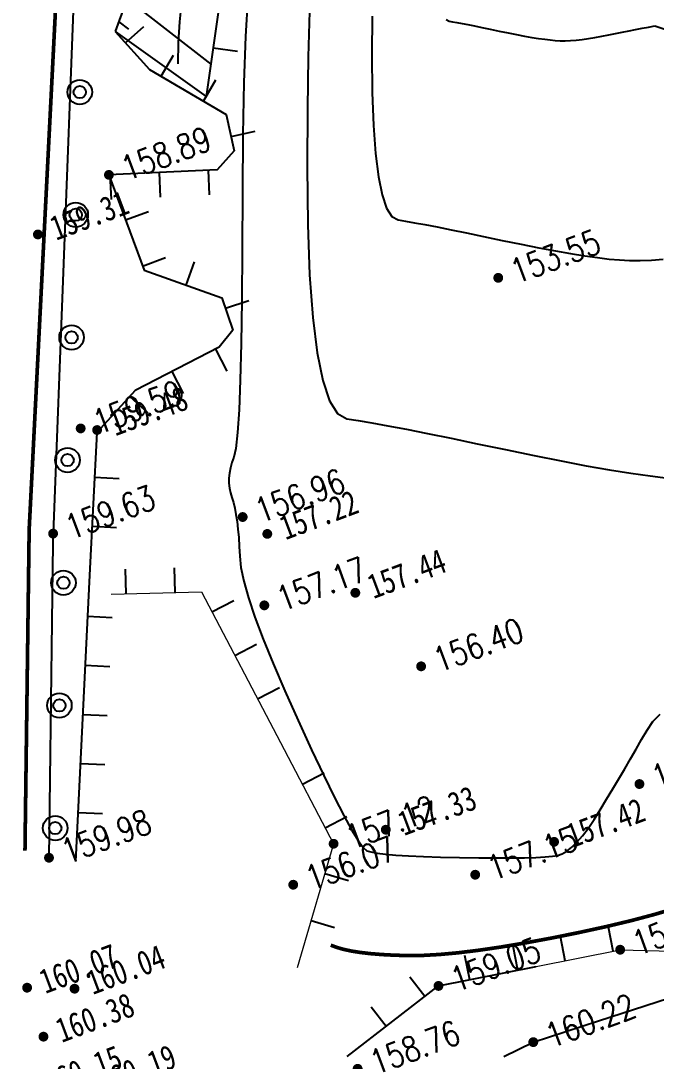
# Model space of a CAD drawing. Header units: millimetres. Extents: x -1471591 to 944464, y -468930 to 547002.
# Drawn here: x 164905 to 190779, y -149938 to -107552 of the extents above; entities that cross this region are included whole.
import ezdxf
from ezdxf.enums import TextEntityAlignment as Align

# ---------------------------------------------------------------- set-up
doc = ezdxf.new("R2010")
doc.units = ezdxf.units.MM
doc.header["$LTSCALE"] = 10
for name, color, linetype in [('DGX', 252, 'Continuous'), ('DLSS', 252, 'Continuous'), ('DMTZ', 252, 'Continuous'), ('GCD', 252, 'Continuous'), ('ZBTZ', 252, 'Continuous')]:
    doc.layers.add(name, color=color, linetype=linetype)
doc.styles.get("Standard").update_dxf_attribs({"font": 'simplex.shx', "width": 0.8, "bigfont": 'hztxt.shx'})
doc.styles.add('宋体', font='', dxfattribs={"height": 1.25, "bigfont": 'hztxt.shx'})
doc.styles.get('宋体').set_extended_font_data('SimSun')
doc.linetypes.add('10422', pattern='A,2,[150,AAA.SHX,S=1,R=0,X=0,Y=1],2,[177,AAA.SHX,S=1,R=0,X=0,Y=0.8],1e-09', length=4)
doc.linetypes.add('1161', pattern='A,0,[149,AAA.SHX,S=0.15,R=0,X=0,Y=0],-1.6', length=1.6)

# ---------------------------------------------------------------- blocks, each defined once
blk = doc.blocks.new('gc170')
at = {"linetype": 'Continuous'}
blk.add_circle((0, 0), 0.5, dxfattribs=at)
blk = doc.blocks.new('GC200')
at = {"layer": 'GCD', "const_width": 0.2, "flags": 128}
blk.add_lwpolyline([(-0.1, 0, 1), (0.1, 0, 1)], format="xyb", close=True, dxfattribs=at)
blk = doc.blocks.new('地形')
at = {"color": 252, "linetype": 'Continuous'}
for p, q in [((-299.423, -37.809, 310.25), (-299.788, -38.539, 310.25)), ((-299.788, -38.539, 310.25), (-300.132, -39.309, 310.25)), ((-300.132, -39.309, 310.25), (-300.453, -40.119, 310.25))]:
    blk.add_line(p, q, dxfattribs=at)
at = {"color": 0, "linetype": 'Continuous'}
for p, q in [((-296.824, -38.566, 309.25), (-297.483, -40.051, 309.25)), ((-297.483, -40.051, 309.25), (-298.202, -41.776, 309.25)), ((-294.685, -40, 308.25), (-295.379, -41.71, 308.25)), ((-292.363, -41.069, 307.25), (-292.917, -42.529, 307.25)), ((-298.202, -41.776, 309.25), (-298.981, -43.74, 309.25)), ((-295.379, -41.71, 308.25), (-296.148, -43.675, 308.25)), ((-289.588, -42.266, 306.25), (-289.499, -42.371, 306.25)), ((-289.499, -42.371, 306.25), (-289.372, -42.442, 306.25)), ((-292.917, -42.529, 307.25), (-293.444, -43.985, 307.25)), ((-289.372, -42.442, 306.25), (-289.219, -42.532, 306.25)), ((-289.219, -42.532, 306.25), (-289.038, -42.64, 306.25)), ((-289.038, -42.64, 306.25), (-288.831, -42.766, 306.25)), ((-288.831, -42.766, 306.25), (-288.597, -42.911, 306.25)), ((-288.597, -42.911, 306.25), (-288.336, -43.074, 306.25)), ((-288.336, -43.074, 306.25), (-288.047, -43.256, 306.25)), ((-288.047, -43.256, 306.25), (-287.732, -43.456, 306.25)), ((-287.732, -43.456, 306.25), (-287.413, -43.657, 306.25)), ((-287.413, -43.657, 306.25), (-287.114, -43.842, 306.25)), ((-298.981, -43.74, 309.25), (-299.821, -45.943, 309.25)), ((-296.148, -43.675, 308.25), (-296.99, -45.895, 308.25)), ((-293.444, -43.985, 307.25), (-293.869, -45.263, 307.25)), ((-287.114, -43.842, 306.25), (-286.834, -44.012, 306.25)), ((-286.834, -44.012, 306.25), (-286.573, -44.165, 306.25)), ((-286.573, -44.165, 306.25), (-286.332, -44.301, 306.25)), ((-286.332, -44.301, 306.25), (-286.111, -44.422, 306.25)), ((-286.111, -44.422, 306.25), (-285.908, -44.527, 306.25)), ((-285.908, -44.527, 306.25), (-285.725, -44.616, 306.25)), ((-285.725, -44.616, 306.25), (-285.545, -44.694, 306.25)), ((-285.545, -44.694, 306.25), (-285.351, -44.769, 306.25)), ((-285.351, -44.769, 306.25), (-285.143, -44.838, 306.25)), ((-285.143, -44.838, 306.25), (-284.92, -44.904, 306.25)), ((-284.92, -44.904, 306.25), (-284.684, -44.965, 306.25)), ((-293.869, -45.263, 307.25), (-294.193, -46.365, 307.25)), ((-284.684, -44.965, 306.25), (-284.434, -45.021, 306.25)), ((-284.434, -45.021, 306.25), (-284.169, -45.073, 306.25)), ((-284.169, -45.073, 306.25), (-283.891, -45.121, 306.25)), ((-283.891, -45.121, 306.25), (-283.607, -45.166, 306.25)), ((-283.607, -45.166, 306.25), (-283.326, -45.212, 306.25)), ((-283.326, -45.212, 306.25), (-283.049, -45.257, 306.25)), ((-283.049, -45.257, 306.25), (-282.775, -45.303, 306.25)), ((-282.775, -45.303, 306.25), (-282.505, -45.348, 306.25)), ((-282.505, -45.348, 306.25), (-282.238, -45.393, 306.25)), ((-282.238, -45.393, 306.25), (-281.974, -45.438, 306.25)), ((-281.974, -45.438, 306.25), (-281.714, -45.483, 306.25)), ((-281.714, -45.483, 306.25), (-281, -46.048, 306.25)), ((-299.821, -45.943, 309.25), (-300.646, -48.131, 309.25)), ((-296.99, -45.895, 308.25), (-297.791, -48.109, 308.25)), ((-294.193, -46.365, 307.25), (-294.415, -47.291, 307.25)), ((-294.415, -47.291, 307.25), (-294.535, -48.039, 307.25)), ((-300.646, -48.131, 309.25), (-301.382, -50.052, 309.25)), ((-297.791, -48.109, 308.25), (-298.438, -50.054, 308.25)), ((-294.535, -48.039, 307.25), (-294.553, -48.61, 307.25)), ((-294.553, -48.61, 307.25), (-294.47, -49.005, 307.25)), ((-294.47, -49.005, 307.25), (-294.284, -49.223, 307.25)), ((-294.284, -49.223, 307.25), (-294.02, -49.372, 307.25)), ((-294.02, -49.372, 307.25), (-293.7, -49.559, 307.25)), ((-293.7, -49.559, 307.25), (-293.323, -49.785, 307.25)), ((-293.323, -49.785, 307.25), (-292.89, -50.048, 307.25)), ((-301.382, -50.052, 309.25), (-302.03, -51.703, 309.25)), ((-298.438, -50.054, 308.25), (-298.93, -51.73, 308.25)), ((-292.89, -50.048, 307.25), (-292.401, -50.351, 307.25)), ((-292.401, -50.351, 307.25), (-291.856, -50.692, 307.25)), ((-291.856, -50.692, 307.25), (-291.255, -51.071, 307.25)), ((-291.255, -51.071, 307.25), (-290.597, -51.488, 307.25)), ((-302.03, -51.703, 309.25), (-302.589, -53.086, 309.25)), ((-290.597, -51.488, 307.25), (-289.932, -51.908, 307.25)), ((-298.93, -51.73, 308.25), (-299.268, -53.137, 308.25)), ((-289.932, -51.908, 307.25), (-289.307, -52.295, 307.25)), ((-289.307, -52.295, 307.25), (-288.723, -52.648, 307.25)), ((-288.723, -52.648, 307.25), (-288.179, -52.967, 307.25)), ((-288.179, -52.967, 307.25), (-287.676, -53.253, 307.25)), ((-302.589, -53.086, 309.25), (-303.059, -54.201, 309.25)), ((-299.268, -53.137, 308.25), (-299.45, -54.275, 308.25)), ((-287.676, -53.253, 307.25), (-287.213, -53.505, 307.25)), ((-287.213, -53.505, 307.25), (-286.791, -53.724, 307.25)), ((-286.791, -53.724, 307.25), (-286.409, -53.909, 307.25)), ((-303.059, -54.201, 309.25), (-303.44, -55.047, 309.25)), ((-286.409, -53.909, 307.25), (-286.033, -54.073, 307.25)), ((-286.033, -54.073, 307.25), (-285.627, -54.228, 307.25)), ((-285.627, -54.228, 307.25), (-285.193, -54.373, 307.25)), ((-299.45, -54.275, 308.25), (-299.478, -55.144, 308.25)), ((-285.193, -54.373, 307.25), (-284.729, -54.509, 307.25)), ((-303.44, -55.047, 309.25), (-303.733, -55.625, 309.25)), ((-299.478, -55.144, 308.25), (-299.351, -55.744, 308.25)), ((-303.936, -55.934, 309.25), (-304.086, -56.111, 309.25)), ((-303.733, -55.625, 309.25), (-303.936, -55.934, 309.25)), ((-299.351, -55.744, 308.25), (-299.07, -56.076, 308.25)), ((-304.216, -56.291, 309.25), (-304.327, -56.475, 309.25)), ((-304.086, -56.111, 309.25), (-304.216, -56.291, 309.25)), ((-299.07, -56.076, 308.25), (-298.668, -56.302, 308.25)), ((-298.668, -56.302, 308.25), (-298.181, -56.586, 308.25)), ((-304.418, -56.661, 309.25), (-304.49, -56.852, 309.25)), ((-304.327, -56.475, 309.25), (-304.418, -56.661, 309.25)), ((-298.181, -56.586, 308.25), (-297.608, -56.929, 308.25)), ((-304.542, -57.045, 309.25), (-304.575, -57.242, 309.25)), ((-304.49, -56.852, 309.25), (-304.542, -57.045, 309.25)), ((-297.608, -56.929, 308.25), (-296.95, -57.331, 308.25)), ((-304.588, -57.442, 309.25), (-304.6, -57.655, 309.25)), ((-304.575, -57.242, 309.25), (-304.588, -57.442, 309.25)), ((-296.95, -57.331, 308.25), (-296.206, -57.791, 308.25)), ((-304.627, -57.891, 309.25), (-304.67, -58.15, 309.25)), ((-304.6, -57.655, 309.25), (-304.627, -57.891, 309.25)), ((-296.206, -57.791, 308.25), (-295.377, -58.309, 308.25)), ((-304.729, -58.432, 309.25), (-304.803, -58.737, 309.25)), ((-304.67, -58.15, 309.25), (-304.729, -58.432, 309.25)), ((-295.377, -58.309, 308.25), (-294.462, -58.886, 308.25)), ((-304.803, -58.737, 309.25), (-304.893, -59.064, 309.25)), ((-294.462, -58.886, 308.25), (-293.462, -59.521, 308.25)), ((-304.893, -59.064, 309.25), (-304.999, -59.415, 309.25)), ((-304.999, -59.415, 309.25), (-305.121, -59.788, 309.25)), ((-293.462, -59.521, 308.25), (-292.45, -60.159, 308.25)), ((-305.121, -59.788, 309.25), (-305.236, -60.236, 309.25)), ((-292.45, -60.159, 308.25), (-291.5, -60.747, 308.25)), ((-305.236, -60.236, 309.25), (-305.323, -60.809, 309.25)), ((-305.323, -60.809, 309.25), (-305.381, -61.509, 309.25)), ((-291.5, -60.747, 308.25), (-290.611, -61.284, 308.25)), ((-290.611, -61.284, 308.25), (-289.784, -61.77, 308.25)), ((-305.381, -61.509, 309.25), (-305.411, -62.335, 309.25)), ((-289.784, -61.77, 308.25), (-289.019, -62.204, 308.25)), ((-289.019, -62.204, 308.25), (-288.315, -62.588, 308.25)), ((-305.411, -62.335, 309.25), (-305.412, -63.287, 309.25)), ((-288.315, -62.588, 308.25), (-287.673, -62.921, 308.25)), ((-305.412, -63.287, 309.25), (-305.385, -64.366, 309.25)), ((-305.385, -64.366, 309.25), (-305.329, -65.57, 309.25)), ((-305.329, -65.57, 309.25), (-305.245, -66.9, 309.25)), ((-305.245, -66.9, 309.25), (-305.147, -68.213, 309.25)), ((-305.147, -68.213, 309.25), (-305.049, -69.362, 309.25)), ((-305.049, -69.362, 309.25), (-304.953, -70.349, 309.25)), ((-304.953, -70.349, 309.25), (-304.857, -71.173, 309.25)), ((-304.857, -71.173, 309.25), (-304.761, -71.835, 309.25)), ((-304.761, -71.835, 309.25), (-304.666, -72.334, 309.25)), ((-292.072, -72.244, 309.25), (-291.721, -71.998, 309.25)), ((-291.721, -71.998, 309.25), (-291.34, -71.819, 309.25)), ((-304.666, -72.334, 309.25), (-304.572, -72.671, 309.25)), ((-292.412, -72.527, 309.25), (-292.072, -72.244, 309.25)), ((-304.572, -72.671, 309.25), (-304.479, -72.845, 309.25)), ((-304.479, -72.845, 309.25), (-304.344, -72.95, 309.25)), ((-293.113, -73.104, 309.25), (-292.759, -72.814, 309.25)), ((-292.759, -72.814, 309.25), (-292.412, -72.527, 309.25)), ((-304.344, -72.95, 309.25), (-304.125, -73.082, 309.25)), ((-304.125, -73.082, 309.25), (-303.821, -73.241, 309.25)), ((-303.821, -73.241, 309.25), (-303.433, -73.425, 309.25)), ((-293.474, -73.398, 309.25), (-293.113, -73.104, 309.25)), ((-303.433, -73.425, 309.25), (-302.961, -73.636, 309.25)), ((-302.961, -73.636, 309.25), (-302.405, -73.873, 309.25)), ((-294.217, -73.998, 309.25), (-293.842, -73.696, 309.25)), ((-293.842, -73.696, 309.25), (-293.474, -73.398, 309.25)), ((-302.405, -73.873, 309.25), (-301.765, -74.137, 309.25)), ((-301.765, -74.137, 309.25), (-301.041, -74.427, 309.25)), ((-294.6, -74.303, 309.25), (-294.217, -73.998, 309.25)), ((-301.041, -74.427, 309.25), (-300.311, -74.712, 309.25)), ((-294.989, -74.613, 309.25), (-294.6, -74.303, 309.25)), ((-300.311, -74.712, 309.25), (-299.655, -74.964, 309.25)), ((-299.655, -74.964, 309.25), (-299.073, -75.181, 309.25)), ((-295.721, -75.15, 309.25), (-295.368, -74.902, 309.25)), ((-295.368, -74.902, 309.25), (-294.989, -74.613, 309.25)), ((-299.073, -75.181, 309.25), (-298.564, -75.363, 309.25)), ((-298.564, -75.363, 309.25), (-298.129, -75.511, 309.25)), ((-296.345, -75.518, 309.25), (-296.046, -75.355, 309.25)), ((-296.046, -75.355, 309.25), (-295.721, -75.15, 309.25)), ((-298.129, -75.511, 309.25), (-297.768, -75.624, 309.25)), ((-297.768, -75.624, 309.25), (-297.481, -75.703, 309.25)), ((-297.481, -75.703, 309.25), (-297.268, -75.748, 309.25)), ((-297.268, -75.748, 309.25), (-297.077, -75.754, 309.25)), ((-297.077, -75.754, 309.25), (-296.86, -75.718, 309.25)), ((-296.86, -75.718, 309.25), (-296.616, -75.639, 309.25)), ((-296.616, -75.639, 309.25), (-296.345, -75.518, 309.25))]:
    blk.add_line(p, q, dxfattribs=at)
at = {"layer": 'DGX', "color": 252, "linetype": 'Continuous', "const_width": 0.15}
blk.add_lwpolyline([(-307.202, -75.933), (-307.014, -76.099), (-306.781, -76.272), (-306.503, -76.45), (-306.179, -76.634), (-305.809, -76.823), (-305.395, -77.018), (-304.934, -77.218), (-304.428, -77.424), (-303.859, -77.631), (-303.208, -77.835), (-302.476, -78.036), (-301.662, -78.233), (-300.767, -78.427), (-299.79, -78.617), (-298.732, -78.804), (-297.592, -78.988), (-296.453, -79.153), (-295.399, -79.284), (-294.428, -79.38), (-293.542, -79.441)], dxfattribs=at)
at = {"layer": 'DLSS', "linetype": 'Continuous', "lineweight": 15, "const_width": 0.15, "elevation": 152.25, "flags": 128}
for points in [[(-174.891, -5.879), (-178.227, -12.344), (-180.057, -15.053), (-185.806, -19.674), (-189.264, -21.405), (-189.264, -21.405), (-192.855, -22.516), (-198.94, -23.283), (-209.392, -22.574), (-235.23, -19.57), (-257.42, -17.852), (-271.361, -17.336), (-283.778, -19.454), (-291.946, -23.543), (-303.663, -34.732), (-312.661, -55.513)], [(-312.661, -55.513), (-312.77, -55.764), (-317.515, -67.959)]]:
    blk.add_lwpolyline(points, dxfattribs=at)
at = {"layer": 'DLSS', "linetype": 'Continuous', "const_width": 0.075, "elevation": 152.25, "flags": 128}
for points in [[(-174.891, -5.879), (-178.227, -12.344), (-180.057, -15.053), (-185.806, -19.674), (-189.264, -21.405), (-189.264, -21.405), (-192.855, -22.516), (-198.94, -23.283), (-209.392, -22.574), (-235.23, -19.57), (-257.42, -17.852), (-271.361, -17.336), (-283.778, -19.454), (-291.946, -23.543), (-303.663, -34.732), (-312.661, -55.513)], [(-312.661, -55.513), (-312.77, -55.764), (-317.515, -67.959)]]:
    blk.add_lwpolyline(points, dxfattribs=at)
at = {"layer": 'DMTZ', "linetype": 'Continuous'}
for p, q in [((-301.462, -36.92, 152.25), (-299.199, -40.61, 152.25)), ((-302.111, -37.681, 152.25), (-301.834, -38.097, 152.25)), ((-302.378, -37.994, 152.25), (-299.833, -41.772, 152.25))]:
    blk.add_line(p, q, dxfattribs=at)
at = {"layer": 'DMTZ', "linetype": 'Continuous', "elevation": 152.25}
blk.add_lwpolyline([(-237.709, -23.377), (-241.33, -21.075), (-266.477, -19.032), (-277.888, -20.538), (-288.988, -26.905), (-293.752, -29.802), (-297.489, -32.259), (-302.378, -37.994)], dxfattribs=at)
at = {"layer": 'DMTZ', "linetype": 'Continuous', "elevation": 152.25, "flags": 128}
for points in [[(-244.693, -26.593), (-264.201, -25.086), (-279.468, -27.97), (-290.12, -31.962), (-294.307, -36.87), (-298.091, -38.574), (-299.833, -41.772)], [(-302.378, -37.994), (-301.616, -39.932), (-299.337, -42.738), (-299.543, -44.242), (-300.468, -44.725), (-304.667, -43.376), (-304.688, -47.516), (-302.111, -49.676), (-302.159, -51.071), (-302.927, -51.528), (-306.737, -51.976), (-308.812, -53.034)], [(-302.148, -38.577), (-301.218, -38.212)], [(-301.272, -40.355), (-300.496, -39.724)], [(-298.876, -40.016), (-297.998, -40.494)], [(-300.011, -41.907), (-299.235, -41.277)], [(-304.626, -43.389), (-304.932, -44.341)], [(-302.722, -44.001), (-303.028, -44.953)], [(-299.463, -43.659), (-298.472, -43.795)], [(-300.818, -44.613), (-301.124, -45.565)], [(-304.676, -45.334), (-303.676, -45.339)], [(-304.687, -47.334), (-303.687, -47.339)], [(-303.295, -48.684), (-302.652, -47.917)], [(-302.126, -50.131), (-301.127, -50.165)], [(-303.091, -51.548), (-302.974, -52.541)], [(-307.03, -52.126), (-306.576, -53.017)], [(-305.077, -51.781), (-304.96, -52.774)], [(-308.812, -53.034), (-311.119, -58.38)], [(-309.534, -54.708), (-308.616, -55.104)], [(-310.327, -56.544), (-309.409, -56.94)], [(-311.119, -58.38), (-315.746, -69.095)], [(-309.995, -59.608), (-309.672, -58.661)], [(-308.103, -60.254), (-307.78, -59.308)], [(-311.782, -59.914), (-310.864, -60.311)], [(-306.976, -61.524), (-305.984, -61.4)], [(-312.575, -61.75), (-311.656, -62.147)], [(-306.727, -63.509), (-305.735, -63.384)], [(-313.367, -63.587), (-312.449, -63.983)], [(-314.16, -65.423), (-313.242, -65.819)], [(-306.477, -65.493), (-305.485, -65.368)], [(-314.953, -67.259), (-314.035, -67.655)], [(-305.988, -69.39), (-304.996, -69.265)], [(-305.738, -71.374), (-304.746, -71.249)], [(-306.404, -73.116), (-305.604, -73.715)], [(-307.603, -74.717), (-306.803, -75.316)], [(-304.346, -79.235), (-304.641, -78.279)], [(-302.394, -79.235), (-302.234, -78.248)], [(-300.42, -79.556), (-300.26, -78.569)], [(-308.168, -80.416), (-303.676, -79.027), (-299.668, -79.678)], [(-306.257, -79.825), (-306.552, -78.87)], [(-298.485, -79.871), (-298.325, -78.884)], [(-296.511, -80.191), (-296.351, -79.204)]]:
    blk.add_lwpolyline(points, dxfattribs=at)
at = {"layer": 'DMTZ', "linetype": 'Continuous', "lineweight": 13, "elevation": 152.25, "flags": 128}
for points in [[(-301.462, -36.92), (-299.199, -40.61)], [(-302.111, -37.681), (-301.834, -38.097)], [(-302.378, -37.994), (-299.833, -41.772)], [(-310.564, -59.413), (-307.093, -60.599), (-306.228, -67.478)], [(-306.228, -67.478), (-305.647, -72.104), (-308.803, -76.317)], [(-299.668, -79.678), (-296.23, -80.237), (-292.785, -81.629)]]:
    blk.add_lwpolyline(points, dxfattribs=at)
at = {"layer": 'DMTZ', "linetype": '10422', "elevation": 152.25, "flags": 128}
for points in [[(-302.185, -82.651), (-300.863, -82.524), (-298.073, -82.646)], [(-298.073, -82.646), (-290.543, -82.973), (-282.399, -84.214), (-272.352, -86.318), (-268.776, -87.278)]]:
    blk.add_lwpolyline(points, dxfattribs=at)
at = {"layer": 'ZBTZ', "linetype": '1161', "elevation": 152.25}
for points in [[(-195.346, -23.635), (-198.627, -24.185), (-209.452, -23.444), (-235.215, -19.83), (-258.422, -18.513), (-271.766, -17.909), (-284.049, -20.573), (-292.047, -24.086), (-303.414, -35.946), (-311.918, -56.267), (-312.059, -56.632)], [(-183.527, -19.257), (-188.499, -21.849), (-192.134, -23.095), (-198.627, -24.185), (-209.452, -23.444), (-235.215, -19.83), (-258.422, -18.513), (-271.766, -17.909), (-284.049, -20.573), (-292.047, -24.086), (-303.414, -35.946), (-311.918, -56.267), (-312.059, -56.632)], [(-312.059, -56.632), (-316.702, -68.577)]]:
    blk.add_lwpolyline(points, dxfattribs=at)
at = {"layer": 'GCD'}
ref = blk.add_blockref('GC200', (-304.667, -43.376, 311.136), dxfattribs=at)
ref.add_attrib('height', '158.89', dxfattribs={"height": 1, "width": 0.8}).set_placement((-304.067, -43.376, 311.136), align=Align.MIDDLE_LEFT)
at = {"layer": 'GCD', "linetype": 'Continuous'}
ref = blk.add_blockref('GC200', (-308.226, -44.635, 311.56), dxfattribs=at)
ref.add_attrib('height', '159.31', dxfattribs={"linetype": 'Continuous', "height": 1, "style": '宋体', "width": 0.8}).set_placement((-307.626, -44.635, 311.56), align=Align.MIDDLE_LEFT)
at = {"layer": 'GCD'}
ref = blk.add_blockref('GC200', (-309.364, -52.647, 311.836), dxfattribs=at)
ref.add_attrib('height', '159.59', dxfattribs={"height": 1, "width": 0.8}).set_placement((-308.764, -52.647, 311.836), align=Align.MIDDLE_LEFT)
at = {"layer": 'GCD', "linetype": 'Continuous'}
ref = blk.add_blockref('GC200', (-308.761, -52.943, 311.73), dxfattribs=at)
ref.add_attrib('height', '159.48', dxfattribs={"linetype": 'Continuous', "height": 1, "style": '宋体', "width": 0.8}).set_placement((-308.161, -52.943, 311.73), align=Align.MIDDLE_LEFT)
at = {"layer": 'GCD'}
ref = blk.add_blockref('GC200', (-291.288, -52.86, 305.8), dxfattribs=at)
ref.add_attrib('height', '153.55', dxfattribs={"height": 1, "width": 0.8}).set_placement((-290.688, -52.86, 305.8), align=Align.MIDDLE_LEFT)
ref = blk.add_blockref('GC200', (-311.918, -56.267, 311.882), dxfattribs=at)
ref.add_attrib('height', '159.63', dxfattribs={"height": 1, "width": 0.8}).set_placement((-311.318, -56.267, 311.882), align=Align.MIDDLE_LEFT)
ref = blk.add_blockref('GC200', (-304.45, -58.339, 309.214), dxfattribs=at)
ref.add_attrib('height', '156.96', dxfattribs={"height": 1, "width": 0.8}).set_placement((-303.85, -58.339, 309.214), align=Align.MIDDLE_LEFT)
at = {"layer": 'GCD', "linetype": 'Continuous'}
ref = blk.add_blockref('GC200', (-303.752, -59.336, 309.465), dxfattribs=at)
ref.add_attrib('height', '157.22', dxfattribs={"linetype": 'Continuous', "height": 1, "style": '宋体', "width": 0.8}).set_placement((-303.152, -59.336, 309.465), align=Align.MIDDLE_LEFT)
at = {"layer": 'GCD'}
ref = blk.add_blockref('GC200', (-304.885, -62.019, 309.422), dxfattribs=at)
ref.add_attrib('height', '157.17', dxfattribs={"height": 1, "width": 0.8}).set_placement((-304.285, -62.019, 309.422), align=Align.MIDDLE_LEFT)
at = {"layer": 'GCD', "linetype": 'Continuous'}
ref = blk.add_blockref('GC200', (-301.236, -62.839, 309.689), dxfattribs=at)
ref.add_attrib('height', '157.44', dxfattribs={"linetype": 'Continuous', "height": 1, "style": '宋体', "width": 0.8}).set_placement((-300.636, -62.839, 309.689), align=Align.MIDDLE_LEFT)
at = {"layer": 'GCD'}
ref = blk.add_blockref('GC200', (-299.775, -66.584, 308.653), dxfattribs=at)
ref.add_attrib('height', '156.40', dxfattribs={"height": 1, "width": 0.8}).set_placement((-299.175, -66.584, 308.653), align=Align.MIDDLE_LEFT)
ref = blk.add_blockref('GC200', (-316.702, -68.577, 312.233), dxfattribs=at)
ref.add_attrib('height', '159.98', dxfattribs={"height": 1, "width": 0.8}).set_placement((-316.102, -68.577, 312.233), align=Align.MIDDLE_LEFT)
ref = blk.add_blockref('GC200', (-305.647, -72.104, 309.367), dxfattribs=at)
ref.add_attrib('height', '157.12', dxfattribs={"height": 1, "width": 0.8}).set_placement((-305.047, -72.104, 309.367), align=Align.MIDDLE_LEFT)
at = {"layer": 'GCD', "linetype": 'Continuous'}
ref = blk.add_blockref('GC200', (-303.456, -72.314, 309.583), dxfattribs=at)
ref.add_attrib('height', '157.33', dxfattribs={"linetype": 'Continuous', "height": 1, "style": '宋体', "width": 0.8}).set_placement((-302.856, -72.314, 309.583), align=Align.MIDDLE_LEFT)
ref = blk.add_blockref('GC200', (-319.391, -73.223, 312.32), dxfattribs=at)
ref.add_attrib('height', '160.07', dxfattribs={"linetype": 'Continuous', "height": 1, "style": '宋体', "width": 0.8}).set_placement((-318.791, -73.223, 312.32), align=Align.MIDDLE_LEFT)
at = {"layer": 'GCD'}
ref = blk.add_blockref('GC200', (-307.771, -73.092, 308.315), dxfattribs=at)
ref.add_attrib('height', '156.07', dxfattribs={"height": 1, "width": 0.8}).set_placement((-307.171, -73.092, 308.315), align=Align.MIDDLE_LEFT)
at = {"layer": 'GCD', "linetype": 'Continuous'}
ref = blk.add_blockref('GC200', (-317.597, -73.938, 312.29), dxfattribs=at)
ref.add_attrib('height', '160.04', dxfattribs={"linetype": 'Continuous', "height": 1, "style": '宋体', "width": 0.8}).set_placement((-316.997, -73.938, 312.29), align=Align.MIDDLE_LEFT)
at = {"layer": 'GCD'}
ref = blk.add_blockref('GC200', (-293.129, -74.19, 309.299), dxfattribs=at)
ref.add_attrib('height', '157.05', dxfattribs={"height": 1, "width": 0.8}).set_placement((-292.529, -74.19, 309.299), align=Align.MIDDLE_LEFT)
at = {"layer": 'GCD', "linetype": 'Continuous'}
ref = blk.add_blockref('GC200', (-319.466, -75.325, 312.631), dxfattribs=at)
ref.add_attrib('height', '160.38', dxfattribs={"linetype": 'Continuous', "height": 1, "style": '宋体', "width": 0.8}).set_placement((-318.866, -75.325, 312.631), align=Align.MIDDLE_LEFT)
at = {"layer": 'GCD'}
ref = blk.add_blockref('GC200', (-300.688, -75.307, 309.399), dxfattribs=at)
ref.add_attrib('height', '157.15', dxfattribs={"height": 1, "width": 0.8}).set_placement((-300.088, -75.307, 309.399), align=Align.MIDDLE_LEFT)
at = {"layer": 'GCD', "linetype": 'Continuous'}
ref = blk.add_blockref('GC200', (-297.21, -75.177, 309.674), dxfattribs=at)
ref.add_attrib('height', '157.42', dxfattribs={"linetype": 'Continuous', "height": 1, "style": '宋体', "width": 0.8}).set_placement((-296.61, -75.177, 309.674), align=Align.MIDDLE_LEFT)
ref = blk.add_blockref('GC200', (-320.685, -77.156, 312.4), dxfattribs=at)
ref.add_attrib('height', '160.15', dxfattribs={"linetype": 'Continuous', "height": 1, "style": '宋体', "width": 0.8}).set_placement((-320.085, -77.156, 312.4), align=Align.MIDDLE_LEFT)
ref = blk.add_blockref('GC200', (-318.608, -77.896, 312.44), dxfattribs=at)
ref.add_attrib('height', '160.19', dxfattribs={"linetype": 'Continuous', "height": 1, "style": '宋体', "width": 0.8}).set_placement((-318.008, -77.896, 312.44), align=Align.MIDDLE_LEFT)
at = {"layer": 'GCD'}
ref = blk.add_blockref('GC200', (-303.676, -79.027, 311.3), dxfattribs=at)
ref.add_attrib('height', '159.05', dxfattribs={"height": 1, "width": 0.8}).set_placement((-303.076, -79.027, 311.3), align=Align.MIDDLE_LEFT)
ref = blk.add_blockref('GC200', (-296.23, -80.237, 311.248), dxfattribs=at)
ref.add_attrib('height', '159', dxfattribs={"height": 1, "width": 0.8}).set_placement((-295.63, -80.237, 311.248), align=Align.MIDDLE_LEFT)
ref = blk.add_blockref('GC200', (-307.943, -81.034, 311.011), dxfattribs=at)
ref.add_attrib('height', '158.76', dxfattribs={"height": 1, "width": 0.8}).set_placement((-307.343, -81.034, 311.011), align=Align.MIDDLE_LEFT)
ref = blk.add_blockref('GC200', (-300.863, -82.524, 312.465), dxfattribs=at)
ref.add_attrib('height', '160.22', dxfattribs={"height": 1, "width": 0.8}).set_placement((-300.263, -82.524, 312.465), align=Align.MIDDLE_LEFT)
at = {"layer": 'ZBTZ', "color": 3, "linetype": 'Continuous'}
for p, rotation in [((-304.596, -39.802, 152.25), 67.58149800554963), ((-306.503, -44.424, 152.25), 67.58149800554963), ((-308.41, -49.046, 152.25), 67.58149800554963), ((-310.317, -53.668, 152.25), 67.57709935356792), ((-312.224, -58.29, 152.25), 67.57709935356792), ((-314.131, -62.912, 152.25), 67.57709935356792), ((-316.039, -67.534, 152.25), 67.57709935356792)]:
    blk.add_blockref('gc170', p, dxfattribs=dict(at, rotation=rotation))
at = {"layer": 'ZBTZ', "linetype": 'Continuous'}
for p, xscale, yscale, rotation in [((-304.596, -39.802, 152.25), 0.5000000000802703, 0.5000000000802703, 67.58146050083859), ((-306.503, -44.424, 152.25), 0.5000000000802703, 0.5000000000802703, 67.58146050083859), ((-308.41, -49.046, 152.25), 0.5000000000802703, 0.5000000000802703, 67.58146050083859), ((-310.317, -53.668, 152.25), 0.5000000000661913, 0.5000000000661913, 67.57708144473538)]:
    blk.add_blockref('gc170', p, dxfattribs=dict(at, xscale=xscale, yscale=yscale, rotation=rotation))
at = {"layer": 'ZBTZ', "linetype": 'Continuous', "xscale": 0.5000000000661913, "yscale": 0.5000000000661913, "zscale": 0.5000000000661913, "rotation": 67.57708144473538}
for p in [(-312.224, -58.29, 152.25), (-314.131, -62.912, 152.25), (-316.039, -67.534, 152.25)]:
    blk.add_blockref('gc170', p, dxfattribs=at)

msp = doc.modelspace()

# ---------------------------------------------------------------- block references
at = {"xscale": 1000, "yscale": 1000, "zscale": 1000, "rotation": 20.51376453450802}
msp.add_blockref('地形', (438640.4, 33561.1, -152250), dxfattribs=at)

doc.saveas('drawing.dxf')
